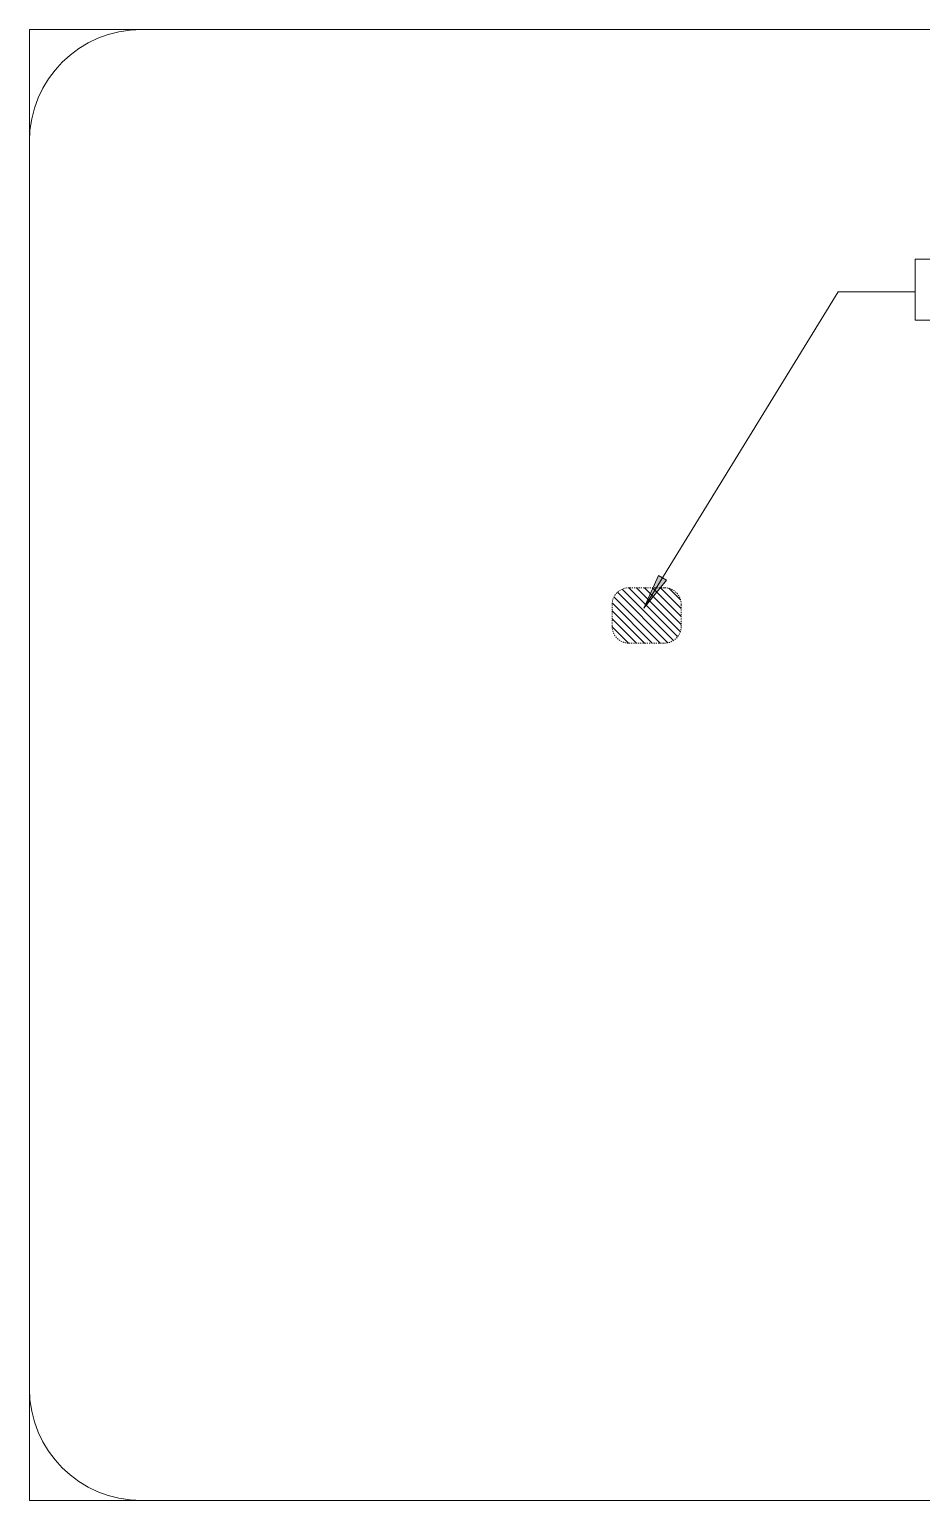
# Model space of a CAD drawing. Header units: metres. Extents: x 118 to 451, y -76 to 55.
# Drawn here: x 117.8 to 197.4, y -75.9 to 55.3 of the extents above; entities that cross this region are included whole.
import ezdxf

# ---------------------------------------------------------------- set-up
doc = ezdxf.new("R2010")
doc.units = ezdxf.units.M
doc.linetypes.add('Aligning Line 1_8_', pattern=[0.00635, 0.003175, -0.003175])
doc.linetypes.add('Dash', pattern=[0.00635, 0.003175, -0.003175])
doc.layers.add('A-DETL', color=7, linetype='Continuous', lineweight=9, true_color=0x00a600)
for name, color, linetype, lineweight in [('A-DETL-GENF', 7, 'Continuous', 9), ('A-DETL-THIN', 7, 'Continuous', 9), ('G-ANNO-REFR', 7, 'Dash', 9), ('G-ANNO-TEXT', 7, 'Continuous', 9)]:
    doc.layers.add(name, color=color, linetype=linetype, lineweight=lineweight)
picture_1 = doc.add_image_def('image1.jpg', size_in_pixel=(9335, 9797))

msp = doc.modelspace()

# ---------------------------------------------------------------- hatches: boundary and pattern name
at = {"layer": 'A-DETL-GENF', "true_color": 0xff0000}
h = msp.add_hatch(dxfattribs=at)
h.set_pattern_fill('FP_1', color=1, style=0, pattern_type=2)
h.set_pattern_definition([(135, (0, 0), (-0.3535534, -0.3535534), [])])
h.paths.add_polyline_path([(172.491, 0.606), (174.546, 0.612), (174.803, 0.657), (175.049, 0.747), (175.275, 0.878), (175.476, 1.046), (175.644, 1.246), (175.774, 1.472), (175.864, 1.718), (175.909, 1.976), (175.915, 2.106), (175.909, 4.18), (175.864, 4.438), (175.774, 4.683), (175.644, 4.91), (175.476, 5.11), (175.275, 5.278), (175.049, 5.409), (174.803, 5.498), (174.546, 5.544), (174.415, 5.549), (171.125, 5.544), (170.867, 5.498), (170.622, 5.409), (170.395, 5.278), (170.195, 5.11), (170.027, 4.91), (169.896, 4.683), (169.807, 4.438), (169.761, 4.18), (169.755, 4.049), (169.761, 1.976), (169.807, 1.718), (169.896, 1.472), (170.027, 1.246), (170.195, 1.046), (170.395, 0.878), (170.622, 0.747), (170.867, 0.657), (171.125, 0.612), (171.255, 0.606)])
at = {"layer": 'G-ANNO-TEXT'}
msp.add_hatch(color=256, dxfattribs=at).paths.add_polyline_path([(172.584, 3.722), (174.602, 6.21), (173.889, 6.647)])

# ---------------------------------------------------------------- linework, layer by layer
at = {"layer": 'A-DETL', "color": 1, "linetype": 'Aligning Line 1_8_', "lineweight": 18, "true_color": 0xff0000}
for p, q in [((174.415, 5.549), (171.255, 5.549)), ((169.755, 4.049), (169.755, 2.106)), ((175.915, 2.106), (175.915, 4.049)), ((171.255, 0.606), (174.415, 0.606))]:
    msp.add_line(p, q, dxfattribs=at)
for centre, start, end in [((171.255, 4.049), 90, 180), ((174.415, 4.049), 360, 90), ((171.255, 2.106), 180, 270), ((174.415, 2.106), 270, 360)]:
    msp.add_arc(centre, 1.5, start, end, dxfattribs=at)
at = {"layer": 'A-DETL-THIN'}
for p, q in [((127.798, 55.33), (232.798, 55.33)), ((117.798, -65.856), (117.798, 45.33)), ((232.798, -75.856), (127.798, -75.856))]:
    msp.add_line(p, q, dxfattribs=at)
for centre, start, end in [((127.798, 45.33), 90, 180), ((127.798, -65.856), 180, 270)]:
    msp.add_arc(centre, 10, start, end, dxfattribs=at)
at = {"layer": 'G-ANNO-TEXT'}
for p, q in [((172.584, 3.722), (189.901, 31.933)), ((189.901, 31.933), (196.791, 31.933)), ((173.889, 6.647), (172.584, 3.722)), ((174.602, 6.21), (173.889, 6.647)), ((172.584, 3.722), (174.602, 6.21))]:
    msp.add_line(p, q, dxfattribs=at)
at = {"layer": 'G-ANNO-TEXT', "flags": 128}
msp.add_lwpolyline([(196.791, 34.843), (239.871, 34.843), (239.871, 29.403), (196.791, 29.403)], close=True, dxfattribs=at)

# ---------------------------------------------------------------- pictures from other files: only their frames are drawn
at = {"layer": 'G-ANNO-REFR'}
image = msp.add_image(picture_1, insert=(117.798, -75.856), size_in_units=(125, 131.186), dxfattribs=at)
image.dxf.flags = 7

doc.saveas('drawing.dxf')
